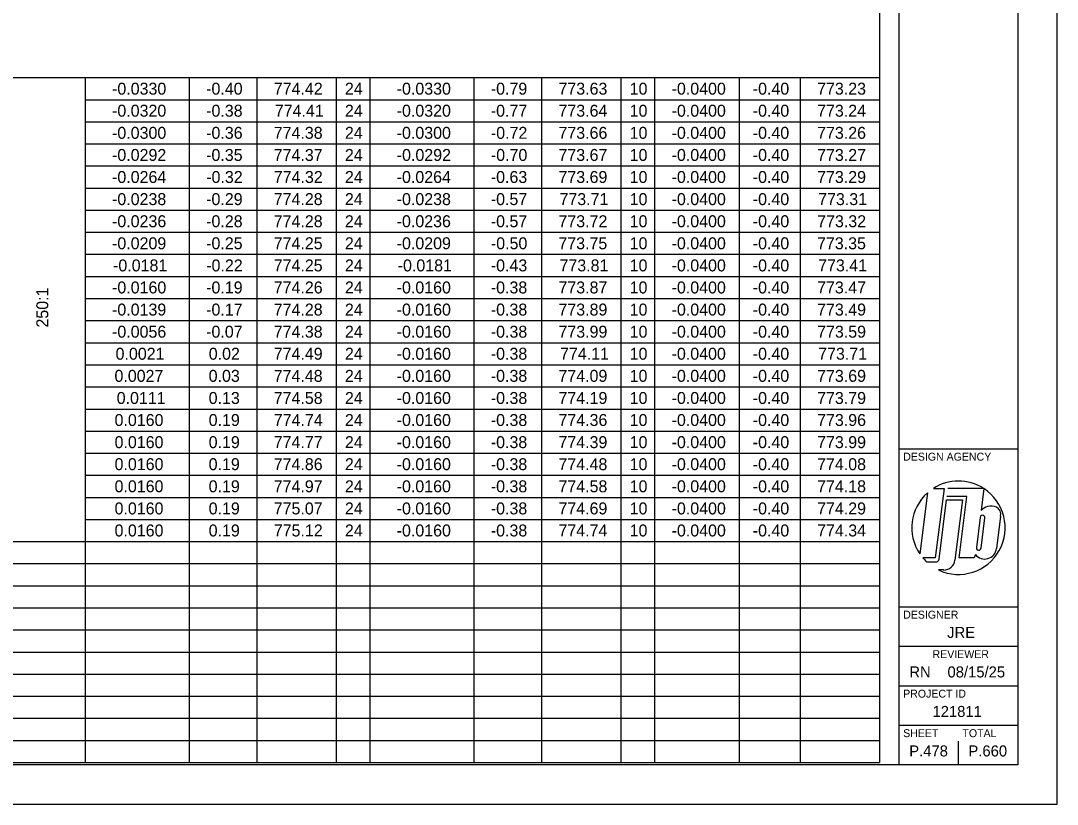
# Model space of a CAD drawing. Extents: x 0 to 34, y 0 to 22.
# Drawn here: x 20.88 to 34, y 0 to 9.92 of the extents above; entities that cross this region are included whole.
import ezdxf

# ---------------------------------------------------------------- set-up
doc = ezdxf.new("R2010")
doc.units = 0
for name, color, linetype in [('SH_Border', 7, 'Continuous'), ('SH_Cut_Line', 7, 'Continuous'), ('SH_Data', 7, 'Continuous'), ('SH_Text', 7, 'Continuous')]:
    doc.layers.add(name, color=color, linetype=linetype)

msp = doc.modelspace()

# ---------------------------------------------------------------- linework, layer by layer
at = {"layer": 'SH_Border'}
for p, q in [((32, 0.5), (32, 21.5)), ((32, 4.5), (33.5, 4.5)), ((32, 2.5), (33.5, 2.5)), ((32, 2), (33.5, 2)), ((32, 1.5), (33.5, 1.5)), ((32, 1), (33.5, 1))]:
    msp.add_line(p, q, dxfattribs=at)
msp.add_lwpolyline([(1.5, 21.5), (33.5, 21.5), (33.5, 0.5), (1.5, 0.5)], close=True, dxfattribs=at)
at = {"layer": 'SH_Cut_Line'}
msp.add_lwpolyline([(0, 0), (34, 0), (34, 22), (0, 22)], close=True, dxfattribs=at)
at = {"layer": 'SH_Data'}
for p, q in [((32.356, 3.94), (32.259, 3.171)), ((32.432, 3.998), (32.567, 3.998)), ((32.567, 3.998), (32.456, 3.118)), ((32.617, 4), (33.065, 4)), ((33.07, 3.996), (33.036, 3.72)), ((32.504, 3.104), (32.599, 3.855)), ((32.599, 3.855), (32.801, 3.855)), ((32.857, 3.896), (32.604, 3.896)), ((32.801, 3.855), (32.704, 3.089)), ((32.758, 3.118), (32.857, 3.896)), ((33.024, 3.631), (32.976, 3.25)), ((33.036, 3.243), (33.084, 3.624)), ((33.283, 3.648), (33.231, 3.237)), ((32.75, 3.5), (32.75, 3.5)), ((32.964, 3.161), (32.947, 3.118)), ((32.456, 3.118), (32.299, 3.118)), ((32.347, 3.068), (32.463, 3.068)), ((32.947, 3.118), (32.758, 3.118)), ((32.565, 2.966), (32.498, 2.966)), ((32.75, 0.5), (32.75, 0.8)), ((32.375, 0.675), (32.375, 0.675))]:
    msp.add_line(p, q, dxfattribs=at)
for centre, radius, start, end in [((32.75, 3.5), 0.591, 57.726, 122.5688), ((32.75, 3.5), 0.591, 131.8253, 213.7822), ((32.75, 3.5), 0.591, 244.7646, 57.1575), ((33.17, 3.586), 0.19, 105.9444, 135.0487), ((33.164, 3.6), 0.175, 66.6782, 105.4185), ((33.177, 3.669), 0.108, 349.2072, 58.7163), ((33.054, 3.628), 0.0301, 352.3298, 173.2777), ((33.082, 3.255), 0.151, 218.6264, 353.0883), ((33.006, 3.246), 0.0301, 172.3335, 353.274), ((32.75, 3.5), 0.591, 220.2786, 227.0158), ((32.463, 3.109), 0.0417, 270, 352.8038), ((32.565, 3.106), 0.141, 270, 352.8038)]:
    msp.add_arc(centre, radius, start, end, dxfattribs=at)
at = {"layer": 'SH_Text'}
for p, q in [((31.749, 20.284), (31.749, 0.529)), ((20.613, 9.198), (24.874, 9.198)), ((21.699, 9.198), (21.699, 0.529)), ((23.015, 9.198), (23.015, 0.529)), ((23.87, 9.198), (23.87, 0.529)), ((24.874, 9.198), (25.301, 9.198)), ((24.874, 9.198), (24.874, 0.529)), ((25.301, 9.198), (31.749, 9.198)), ((25.301, 9.198), (25.301, 0.529)), ((26.617, 9.198), (26.617, 0.529)), ((27.473, 9.198), (27.473, 0.529)), ((28.476, 9.198), (28.476, 0.529)), ((28.904, 9.198), (28.904, 0.529)), ((29.973, 9.198), (29.973, 0.529)), ((30.746, 9.198), (30.746, 0.529)), ((21.699, 8.918), (24.874, 8.918)), ((24.874, 8.918), (25.301, 8.918)), ((25.301, 8.918), (31.749, 8.918)), ((21.699, 8.638), (24.874, 8.638)), ((24.874, 8.638), (25.301, 8.638)), ((25.301, 8.638), (31.749, 8.638)), ((21.699, 8.359), (24.874, 8.359)), ((24.874, 8.359), (25.301, 8.359)), ((25.301, 8.359), (31.749, 8.359)), ((21.699, 8.079), (24.874, 8.079)), ((24.874, 8.079), (25.301, 8.079)), ((25.301, 8.079), (31.749, 8.079)), ((21.699, 7.8), (24.874, 7.8)), ((24.874, 7.8), (25.301, 7.8)), ((25.301, 7.8), (31.749, 7.8)), ((21.699, 7.52), (24.874, 7.52)), ((24.874, 7.52), (25.301, 7.52)), ((25.301, 7.52), (31.749, 7.52)), ((21.699, 7.24), (24.874, 7.24)), ((24.874, 7.24), (25.301, 7.24)), ((25.301, 7.24), (31.749, 7.24)), ((21.699, 6.961), (24.874, 6.961)), ((24.874, 6.961), (25.301, 6.961)), ((25.301, 6.961), (31.749, 6.961)), ((21.699, 6.681), (24.874, 6.681)), ((24.874, 6.681), (25.301, 6.681)), ((25.301, 6.681), (31.749, 6.681)), ((21.699, 6.401), (24.874, 6.401)), ((24.874, 6.401), (25.301, 6.401)), ((25.301, 6.401), (31.749, 6.401)), ((21.699, 6.122), (24.874, 6.122)), ((24.874, 6.122), (25.301, 6.122)), ((25.301, 6.122), (31.749, 6.122)), ((21.699, 5.842), (24.874, 5.842)), ((24.874, 5.842), (25.301, 5.842)), ((25.301, 5.842), (31.749, 5.842)), ((21.699, 5.563), (24.874, 5.563)), ((24.874, 5.563), (25.301, 5.563)), ((25.301, 5.563), (31.749, 5.563)), ((21.699, 5.283), (24.874, 5.283)), ((24.874, 5.283), (25.301, 5.283)), ((25.301, 5.283), (31.749, 5.283)), ((21.699, 5.003), (24.874, 5.003)), ((24.874, 5.003), (25.301, 5.003)), ((25.301, 5.003), (31.749, 5.003)), ((21.699, 4.724), (24.874, 4.724)), ((24.874, 4.724), (25.301, 4.724)), ((25.301, 4.724), (31.749, 4.724)), ((21.699, 4.444), (24.874, 4.444)), ((24.874, 4.444), (25.301, 4.444)), ((25.301, 4.444), (31.749, 4.444)), ((21.699, 4.164), (24.874, 4.164)), ((24.874, 4.164), (25.301, 4.164)), ((25.301, 4.164), (31.749, 4.164)), ((21.699, 3.885), (24.874, 3.885)), ((24.874, 3.885), (25.301, 3.885)), ((25.301, 3.885), (31.749, 3.885)), ((21.699, 3.605), (24.874, 3.605)), ((24.874, 3.605), (25.301, 3.605)), ((25.301, 3.605), (31.749, 3.605)), ((8.655, 3.326), (31.749, 3.326)), ((1.5, 3.046), (31.749, 3.046)), ((1.5, 2.766), (31.749, 2.766)), ((1.5, 2.487), (31.749, 2.487)), ((1.5, 2.207), (31.749, 2.207)), ((1.5, 1.927), (31.749, 1.927)), ((1.5, 1.648), (31.749, 1.648)), ((1.5, 1.368), (31.749, 1.368)), ((1.5, 1.089), (31.749, 1.089)), ((1.5, 0.809), (31.749, 0.809)), ((1.5, 0.529), (31.749, 0.529))]:
    msp.add_line(p, q, dxfattribs=at)

# ---------------------------------------------------------------- texts
at = {"layer": 'SH_Data'}
for s, height, p in [('DESIGN AGENCY', 0.1, (32.05, 4.35)), ('DESIGNER', 0.1, (32.05, 2.35)), ('JRE', 0.14, (32.607, 2.105)), ('REVIEWER', 0.1, (32.422, 1.85)), ('RN', 0.14, (32.128, 1.605)), ('08/15/25', 0.14, (32.611, 1.605)), ('PROJECT ID', 0.1, (32.05, 1.35)), ('121811', 0.14, (32.421, 1.105)), ('SHEET', 0.1, (32.05, 0.85)), ('TOTAL', 0.1, (32.8, 0.85)), ('P.478', 0.14, (32.127, 0.605)), ('P.660', 0.14, (32.876, 0.605))]:
    msp.add_text(s, height=height, dxfattribs=at).set_placement(p)
at = {"layer": 'SH_Text'}
for s, p in [('-0.0330', (22.039, 8.982)), ('-0.40', (23.23, 8.982)), ('774.42', (24.086, 8.982)), ('24', (24.986, 8.982)), ('-0.0330', (25.641, 8.982)), ('-0.79', (26.832, 8.982)), ('773.63', (27.688, 8.982)), ('10', (28.589, 8.982)), ('-0.0400', (29.12, 8.982)), ('-0.40', (30.147, 8.982)), ('773.23', (30.961, 8.982)), ('-0.0320', (22.039, 8.703)), ('-0.38', (23.23, 8.703)), ('774.41', (24.099, 8.703)), ('24', (24.986, 8.703)), ('-0.0320', (25.641, 8.703)), ('-0.77', (26.832, 8.703)), ('773.64', (27.688, 8.703)), ('10', (28.589, 8.703)), ('-0.0400', (29.12, 8.703)), ('-0.40', (30.147, 8.703)), ('773.24', (30.961, 8.703)), ('-0.0300', (22.039, 8.423)), ('-0.36', (23.23, 8.423)), ('774.38', (24.085, 8.423)), ('24', (24.986, 8.423)), ('-0.0300', (25.641, 8.423)), ('-0.72', (26.833, 8.423)), ('773.66', (27.688, 8.423)), ('10', (28.589, 8.423)), ('-0.0400', (29.12, 8.423)), ('-0.40', (30.147, 8.423)), ('773.26', (30.961, 8.423)), ('-0.0292', (22.039, 8.143)), ('-0.35', (23.23, 8.143)), ('774.37', (24.085, 8.143)), ('24', (24.986, 8.143)), ('-0.0292', (25.642, 8.143)), ('-0.70', (26.833, 8.143)), ('773.67', (27.688, 8.143)), ('10', (28.589, 8.143)), ('-0.0400', (29.12, 8.143)), ('-0.40', (30.147, 8.143)), ('773.27', (30.961, 8.143)), ('-0.0264', (22.039, 7.864)), ('-0.32', (23.231, 7.864)), ('774.32', (24.086, 7.864)), ('24', (24.986, 7.864)), ('-0.0264', (25.641, 7.864)), ('-0.63', (26.832, 7.864)), ('773.69', (27.688, 7.864)), ('10', (28.589, 7.864)), ('-0.0400', (29.12, 7.864)), ('-0.40', (30.147, 7.864)), ('773.29', (30.961, 7.864)), ('-0.0238', (22.039, 7.584)), ('-0.29', (23.23, 7.584)), ('774.28', (24.085, 7.584)), ('24', (24.986, 7.584)), ('-0.0238', (25.641, 7.584)), ('-0.57', (26.832, 7.584)), ('773.71', (27.701, 7.584)), ('10', (28.589, 7.584)), ('-0.0400', (29.12, 7.584)), ('-0.40', (30.147, 7.584)), ('773.31', (30.974, 7.584)), ('-0.0236', (22.039, 7.304)), ('-0.28', (23.23, 7.304)), ('774.28', (24.085, 7.304)), ('24', (24.986, 7.304)), ('-0.0236', (25.641, 7.304)), ('-0.57', (26.832, 7.304)), ('773.72', (27.688, 7.304)), ('10', (28.589, 7.304)), ('-0.0400', (29.12, 7.304)), ('-0.40', (30.147, 7.304)), ('773.32', (30.962, 7.304)), ('-0.0209', (22.039, 7.025)), ('-0.25', (23.23, 7.025)), ('774.25', (24.085, 7.025)), ('24', (24.986, 7.025)), ('-0.0209', (25.641, 7.025)), ('-0.50', (26.833, 7.025)), ('773.75', (27.687, 7.025)), ('10', (28.589, 7.025)), ('-0.0400', (29.12, 7.025)), ('-0.40', (30.147, 7.025)), ('773.35', (30.96, 7.025)), ('-0.0181', (22.052, 6.745)), ('-0.22', (23.231, 6.745)), ('774.25', (24.085, 6.745)), ('24', (24.986, 6.745)), ('-0.0181', (25.654, 6.745)), ('-0.43', (26.832, 6.745)), ('773.81', (27.701, 6.745)), ('10', (28.589, 6.745)), ('-0.0400', (29.12, 6.745)), ('-0.40', (30.147, 6.745)), ('773.41', (30.974, 6.745)), ('-0.0160', (22.039, 6.466)), ('-0.19', (23.23, 6.466)), ('774.26', (24.085, 6.466)), ('24', (24.986, 6.466)), ('-0.0160', (25.641, 6.466)), ('-0.38', (26.832, 6.466)), ('773.87', (27.688, 6.466)), ('10', (28.589, 6.466)), ('-0.0400', (29.12, 6.466)), ('-0.40', (30.147, 6.466)), ('773.47', (30.961, 6.466)), ('-0.0139', (22.039, 6.186)), ('-0.17', (23.23, 6.186)), ('774.28', (24.085, 6.186)), ('24', (24.986, 6.186)), ('-0.0160', (25.641, 6.186)), ('-0.38', (26.832, 6.186)), ('773.89', (27.688, 6.186)), ('10', (28.589, 6.186)), ('-0.0400', (29.12, 6.186)), ('-0.40', (30.147, 6.186)), ('773.49', (30.961, 6.186)), ('-0.0056', (22.039, 5.906)), ('-0.07', (23.23, 5.906)), ('774.38', (24.085, 5.906)), ('24', (24.986, 5.906)), ('-0.0160', (25.641, 5.906)), ('-0.38', (26.832, 5.906)), ('773.99', (27.688, 5.906)), ('10', (28.589, 5.906)), ('-0.0400', (29.12, 5.906)), ('-0.40', (30.147, 5.906)), ('773.59', (30.961, 5.906)), ('0.0021', (22.084, 5.627)), ('0.02', (23.263, 5.627)), ('774.49', (24.085, 5.627)), ('24', (24.986, 5.627)), ('-0.0160', (25.641, 5.627)), ('-0.38', (26.832, 5.627)), ('774.11', (27.708, 5.627)), ('10', (28.589, 5.627)), ('-0.0400', (29.12, 5.627)), ('-0.40', (30.147, 5.627)), ('773.71', (30.974, 5.627)), ('0.0027', (22.07, 5.347)), ('0.03', (23.262, 5.347)), ('774.48', (24.085, 5.347)), ('24', (24.986, 5.347)), ('-0.0160', (25.641, 5.347)), ('-0.38', (26.832, 5.347)), ('774.09', (27.688, 5.347)), ('10', (28.589, 5.347)), ('-0.0400', (29.12, 5.347)), ('-0.40', (30.147, 5.347)), ('773.69', (30.961, 5.347)), ('0.0111', (22.098, 5.067)), ('0.13', (23.262, 5.067)), ('774.58', (24.085, 5.067)), ('24', (24.986, 5.067)), ('-0.0160', (25.641, 5.067)), ('-0.38', (26.832, 5.067)), ('774.19', (27.688, 5.067)), ('10', (28.589, 5.067)), ('-0.0400', (29.12, 5.067)), ('-0.40', (30.147, 5.067)), ('773.79', (30.961, 5.067)), ('0.0160', (22.071, 4.788)), ('0.19', (23.262, 4.788)), ('774.74', (24.086, 4.788)), ('24', (24.986, 4.788)), ('-0.0160', (25.641, 4.788)), ('-0.38', (26.832, 4.788)), ('774.36', (27.688, 4.788)), ('10', (28.589, 4.788)), ('-0.0400', (29.12, 4.788)), ('-0.40', (30.147, 4.788)), ('773.96', (30.961, 4.788)), ('0.0160', (22.071, 4.508)), ('0.19', (23.262, 4.508)), ('774.77', (24.085, 4.508)), ('24', (24.986, 4.508)), ('-0.0160', (25.641, 4.508)), ('-0.38', (26.832, 4.508)), ('774.39', (27.688, 4.508)), ('10', (28.589, 4.508)), ('-0.0400', (29.12, 4.508)), ('-0.40', (30.147, 4.508)), ('773.99', (30.961, 4.508)), ('0.0160', (22.071, 4.229)), ('0.19', (23.262, 4.229)), ('774.86', (24.085, 4.229)), ('24', (24.986, 4.229)), ('-0.0160', (25.641, 4.229)), ('-0.38', (26.832, 4.229)), ('774.48', (27.688, 4.229)), ('10', (28.589, 4.229)), ('-0.0400', (29.12, 4.229)), ('-0.40', (30.147, 4.229)), ('774.08', (30.961, 4.229)), ('0.0160', (22.071, 3.949)), ('0.19', (23.262, 3.949)), ('774.97', (24.085, 3.949)), ('24', (24.986, 3.949)), ('-0.0160', (25.641, 3.949)), ('-0.38', (26.832, 3.949)), ('774.58', (27.688, 3.949)), ('10', (28.589, 3.949)), ('-0.0400', (29.12, 3.949)), ('-0.40', (30.147, 3.949)), ('774.18', (30.961, 3.949)), ('0.0160', (22.071, 3.669)), ('0.19', (23.262, 3.669)), ('775.07', (24.085, 3.669)), ('24', (24.986, 3.669)), ('-0.0160', (25.641, 3.669)), ('-0.38', (26.832, 3.669)), ('774.69', (27.688, 3.669)), ('10', (28.589, 3.669)), ('-0.0400', (29.12, 3.669)), ('-0.40', (30.147, 3.669)), ('774.29', (30.961, 3.669)), ('0.0160', (22.071, 3.39)), ('0.19', (23.262, 3.39)), ('775.12', (24.086, 3.39)), ('24', (24.986, 3.39)), ('-0.0160', (25.641, 3.39)), ('-0.38', (26.832, 3.39)), ('10', (28.589, 3.39)), ('-0.0400', (29.12, 3.39)), ('-0.40', (30.147, 3.39)), ('774.34', (30.961, 3.39)), ('774.74', (27.688, 3.39))]:
    msp.add_text(s, height=0.1513, dxfattribs=at).set_placement(p)
msp.add_text('250:1', height=0.1513, rotation=90, dxfattribs=at).set_placement((21.232, 6.034))

doc.saveas('drawing.dxf')
